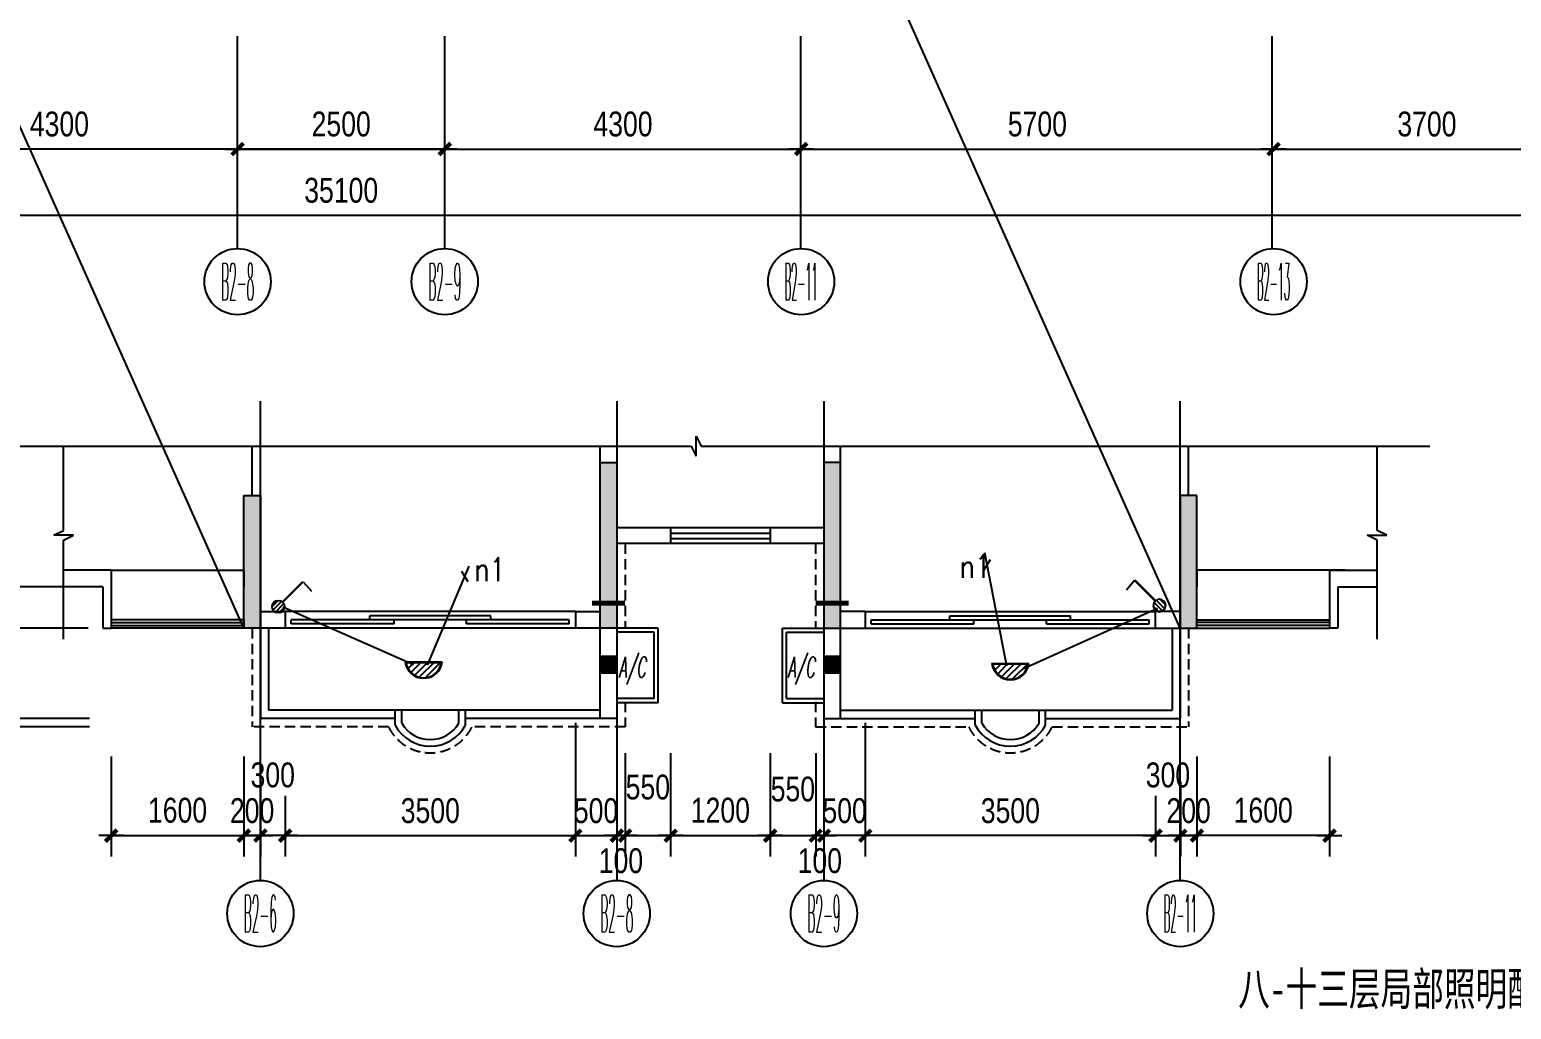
# Model space of a CAD drawing. Extents: x 45735 to 146968, y -75167 to -15767.
# Drawn here: x 102754 to 120632, y -63622 to -51799 of the extents above; entities that cross this region are included whole.
import ezdxf
from ezdxf.enums import TextEntityAlignment as Align

# ---------------------------------------------------------------- set-up
doc = ezdxf.new("R2010")
doc.units = 0
doc.header["$LTSCALE"] = 1000
doc.header["$MEASUREMENT"] = 0
doc.linetypes.add('DASHED_50', pattern=[0.375, 0.25, -0.125])
doc.linetypes.add('HIDDEN2', pattern=[0.1875, 0.125, -0.0625])
doc.layers.get('0').update_dxf_attribs({"linetype": 'CONTINUOUS'})
doc.layers.get('DEFPOINTS').update_dxf_attribs({"linetype": 'CONTINUOUS'})
for name, color, linetype in [('AXIS', 7, 'CONTINUOUS'), ('AXIS_TEXT', 7, 'CONTINUOUS'), ('DJ', 4, 'CONTINUOUS'), ('WINDOW_TEXT', 7, 'CONTINUOUS'), ('WIRE', 1, 'CONTINUOUS'), ('柱', 252, 'CONTINUOUS')]:
    doc.layers.add(name, color=color, linetype=linetype)
doc.styles.add('_HZTXT', font='txt.shx', dxfattribs={"width": 0.8, "bigfont": 'hztxt.shx'})
doc.styles.add('COMPLEX', font='COMPLEX')
doc.styles.add('DIM_FONT', font='wcad.shx', dxfattribs={"width": 0.8})
doc.styles.add('ITALICC', font='italicc.shx', dxfattribs={"width": 0.6})
doc.styles.add('SIMPLEX', font='SIMPLEX.SHX')
doc.styles.add('文字说明', font='SimSun.ttf')
doc.dimstyles.new('AXIS', dxfattribs={"dimtxt": 300, "dimasz": 1, "dimexe": 250, "dimexo": 300, "dimgap": 150, "dimtad": 1, "dimdec": 0, "dimzin": 0, "dimdsep": 46, "dimtxsty": 'DIM_FONT', "dimblk": '_DIMX', "dimcen": 0.09, "dimdle": 150, "dimse1": 1, "dimse2": 1, "dimclrt": 7, "dimadec": 0, "dimazin": 0, "dimtfac": 1, "dimtdec": 0, "dimtix": 1, "dimtmove": 2, "dimatfit": 3, "dimldrblk": '_DIMX', "dimfxl": 0, "dimtolj": 1, "dimtzin": 0, "dimarcsym": 0})
doc.dimstyles.new('NORMAL', dxfattribs={"dimtxt": 300, "dimasz": 1, "dimexe": 250, "dimexo": 300, "dimgap": 150, "dimtad": 1, "dimdec": 0, "dimzin": 0, "dimdsep": 46, "dimtxsty": 'DIM_FONT', "dimblk": '_DIMX', "dimsah": 1, "dimcen": 0.09, "dimdle": 150, "dimclrt": 7, "dimadec": 0, "dimazin": 0, "dimtfac": 1, "dimtdec": 0, "dimtix": 1, "dimtmove": 2, "dimatfit": 3, "dimldrblk": '_DIMX', "dimfxl": 0, "dimtolj": 1, "dimtzin": 0, "dimarcsym": 0})

# ---------------------------------------------------------------- blocks, each defined once
blk = doc.blocks.new('_DIMX')
blk.add_line((-150, 0), (150, 0))
at = {"const_width": 50}
blk.add_lwpolyline([(-70, -70), (70, 70)], dxfattribs=at)
blk = doc.blocks.new('*D92')
at = {"color": 0, "linetype": 'ByBlock'}
blk.add_line((88964, -118473), (124062, -118473), dxfattribs=at)
at = {"layer": 'DEFPOINTS', "color": 0, "linetype": 'ByBlock'}
for p in [(88963, -116313), (124063, -116313), (124063, -118473)]:
    blk.add_point(p, dxfattribs=at)
at = {"color": 0, "linetype": 'ByBlock', "rotation": 180}
blk.add_blockref('_DIMX', (88963, -118473), dxfattribs=at)
at = {"color": 0, "linetype": 'ByBlock'}
blk.add_blockref('_DIMX', (124063, -118473), dxfattribs=at)
at = {"color": 7, "linetype": 'ByBlock', "insert": (106513, -118173), "char_height": 300, "attachment_point": 5, "style": 'DIM_FONT'}
blk.add_mtext('\\A1;35100', dxfattribs=at)
blk = doc.blocks.new('*D116')
at = {"color": 0, "linetype": 'ByBlock'}
blk.add_line((107764, -117673), (112062, -117673), dxfattribs=at)
at = {"layer": 'DEFPOINTS', "color": 0, "linetype": 'ByBlock'}
for p in [(107763, -116313), (112063, -116313), (112063, -117673)]:
    blk.add_point(p, dxfattribs=at)
at = {"color": 0, "linetype": 'ByBlock', "rotation": 180}
blk.add_blockref('_DIMX', (107763, -117673), dxfattribs=at)
at = {"color": 0, "linetype": 'ByBlock'}
blk.add_blockref('_DIMX', (112063, -117673), dxfattribs=at)
at = {"color": 7, "linetype": 'ByBlock', "insert": (109913, -117373), "char_height": 300, "attachment_point": 5, "style": 'DIM_FONT'}
blk.add_mtext('\\A1;4300', dxfattribs=at)
blk = doc.blocks.new('*D144')
at = {"color": 0, "linetype": 'ByBlock'}
blk.add_line((107764, -117673), (112062, -117673), dxfattribs=at)
at = {"layer": 'DEFPOINTS', "color": 0, "linetype": 'ByBlock'}
for p in [(107763, -116313), (112063, -116313), (112063, -117673)]:
    blk.add_point(p, dxfattribs=at)
at = {"color": 0, "linetype": 'ByBlock', "rotation": 180}
blk.add_blockref('_DIMX', (107763, -117673), dxfattribs=at)
at = {"color": 0, "linetype": 'ByBlock'}
blk.add_blockref('_DIMX', (112063, -117673), dxfattribs=at)
at = {"color": 7, "linetype": 'ByBlock', "insert": (109913, -117373), "char_height": 300, "attachment_point": 5, "style": 'DIM_FONT'}
blk.add_mtext('\\A1;4300', dxfattribs=at)
blk = doc.blocks.new('*D120')
at = {"color": 0, "linetype": 'ByBlock'}
blk.add_line((105262, -117673), (100964, -117673), dxfattribs=at)
at = {"layer": 'DEFPOINTS', "color": 0, "linetype": 'ByBlock'}
for p in [(100963, -116313), (105263, -116313), (100963, -117673)]:
    blk.add_point(p, dxfattribs=at)
at = {"color": 0, "linetype": 'ByBlock', "rotation": 180}
blk.add_blockref('_DIMX', (100963, -117673), dxfattribs=at)
at = {"color": 0, "linetype": 'ByBlock'}
blk.add_blockref('_DIMX', (105263, -117673), dxfattribs=at)
at = {"color": 7, "linetype": 'ByBlock', "insert": (103113, -117373), "char_height": 300, "attachment_point": 5, "style": 'DIM_FONT'}
blk.add_mtext('\\A1;4300', dxfattribs=at)
blk = doc.blocks.new('*D142')
at = {"color": 0, "linetype": 'ByBlock'}
blk.add_line((105262, -117673), (100964, -117673), dxfattribs=at)
at = {"layer": 'DEFPOINTS', "color": 0, "linetype": 'ByBlock'}
for p in [(100963, -116313), (105263, -116313), (100963, -117673)]:
    blk.add_point(p, dxfattribs=at)
at = {"color": 0, "linetype": 'ByBlock', "rotation": 180}
blk.add_blockref('_DIMX', (100963, -117673), dxfattribs=at)
at = {"color": 0, "linetype": 'ByBlock'}
blk.add_blockref('_DIMX', (105263, -117673), dxfattribs=at)
at = {"color": 7, "linetype": 'ByBlock', "insert": (103113, -117373), "char_height": 300, "attachment_point": 5, "style": 'DIM_FONT'}
blk.add_mtext('\\A1;4300', dxfattribs=at)
blk = doc.blocks.new('_AXISO')
blk.add_circle((0, 0), 0.5)
at = {"layer": 'AXIS_TEXT', "style": 'COMPLEX', "width": 1.041667}
blk.add_attdef('A', text='', height=0.56, dxfattribs=at).set_placement((-0.25, -0.28), (0.25, -0.28), align=Align.FIT)
blk = doc.blocks.new('*D121')
at = {"color": 0, "linetype": 'ByBlock'}
blk.add_line((105264, -117673), (107762, -117673), dxfattribs=at)
at = {"layer": 'DEFPOINTS', "color": 0, "linetype": 'ByBlock'}
for p in [(105263, -116313), (107763, -116313), (107763, -117673)]:
    blk.add_point(p, dxfattribs=at)
at = {"color": 0, "linetype": 'ByBlock', "rotation": 180}
blk.add_blockref('_DIMX', (105263, -117673), dxfattribs=at)
at = {"color": 0, "linetype": 'ByBlock'}
blk.add_blockref('_DIMX', (107763, -117673), dxfattribs=at)
at = {"color": 7, "linetype": 'ByBlock', "insert": (106513, -117373), "char_height": 300, "attachment_point": 5, "style": 'DIM_FONT'}
blk.add_mtext('\\A1;2500', dxfattribs=at)
blk = doc.blocks.new('*D143')
at = {"color": 0, "linetype": 'ByBlock'}
blk.add_line((107762, -117673), (105264, -117673), dxfattribs=at)
at = {"layer": 'DEFPOINTS', "color": 0, "linetype": 'ByBlock'}
for p in [(105263, -116313), (107763, -116313), (105263, -117673)]:
    blk.add_point(p, dxfattribs=at)
at = {"color": 0, "linetype": 'ByBlock', "rotation": 180}
blk.add_blockref('_DIMX', (105263, -117673), dxfattribs=at)
at = {"color": 0, "linetype": 'ByBlock'}
blk.add_blockref('_DIMX', (107763, -117673), dxfattribs=at)
at = {"color": 7, "linetype": 'ByBlock', "insert": (106513, -117373), "char_height": 300, "attachment_point": 5, "style": 'DIM_FONT'}
blk.add_mtext('\\A1;2500', dxfattribs=at)
blk = doc.blocks.new('*D131')
at = {"color": 0, "linetype": 'ByBlock'}
blk.add_line((117764, -117673), (121462, -117673), dxfattribs=at)
at = {"layer": 'DEFPOINTS', "color": 0, "linetype": 'ByBlock'}
for p in [(117763, -116313), (121463, -116313), (121463, -117673)]:
    blk.add_point(p, dxfattribs=at)
at = {"color": 0, "linetype": 'ByBlock', "rotation": 180}
blk.add_blockref('_DIMX', (117763, -117673), dxfattribs=at)
at = {"color": 0, "linetype": 'ByBlock'}
blk.add_blockref('_DIMX', (121463, -117673), dxfattribs=at)
at = {"color": 7, "linetype": 'ByBlock', "insert": (119613, -117373), "char_height": 300, "attachment_point": 5, "style": 'DIM_FONT'}
blk.add_mtext('\\A1;3700', dxfattribs=at)
blk = doc.blocks.new('*D145')
at = {"color": 0, "linetype": 'ByBlock'}
blk.add_line((117764, -117673), (121462, -117673), dxfattribs=at)
at = {"layer": 'DEFPOINTS', "color": 0, "linetype": 'ByBlock'}
for p in [(117763, -116313), (121463, -116313), (121463, -117673)]:
    blk.add_point(p, dxfattribs=at)
at = {"color": 0, "linetype": 'ByBlock', "rotation": 180}
blk.add_blockref('_DIMX', (117763, -117673), dxfattribs=at)
at = {"color": 0, "linetype": 'ByBlock'}
blk.add_blockref('_DIMX', (121463, -117673), dxfattribs=at)
at = {"color": 7, "linetype": 'ByBlock', "insert": (119613, -117373), "char_height": 300, "attachment_point": 5, "style": 'DIM_FONT'}
blk.add_mtext('\\A1;3700', dxfattribs=at)
blk = doc.blocks.new('*D130')
at = {"color": 0, "linetype": 'ByBlock'}
blk.add_line((112064, -117673), (117762, -117673), dxfattribs=at)
at = {"layer": 'DEFPOINTS', "color": 0, "linetype": 'ByBlock'}
for p in [(112063, -116313), (117763, -116313), (117763, -117673)]:
    blk.add_point(p, dxfattribs=at)
at = {"color": 0, "linetype": 'ByBlock', "rotation": 180}
blk.add_blockref('_DIMX', (112063, -117673), dxfattribs=at)
at = {"color": 0, "linetype": 'ByBlock'}
blk.add_blockref('_DIMX', (117763, -117673), dxfattribs=at)
at = {"color": 7, "linetype": 'ByBlock', "insert": (114913, -117373), "char_height": 300, "attachment_point": 5, "style": 'DIM_FONT'}
blk.add_mtext('\\A1;5700', dxfattribs=at)
blk = doc.blocks.new('*D141')
at = {"color": 0, "linetype": 'ByBlock'}
blk.add_line((112064, -117673), (117762, -117673), dxfattribs=at)
at = {"layer": 'DEFPOINTS', "color": 0, "linetype": 'ByBlock'}
for p in [(112063, -116313), (117763, -116313), (117763, -117673)]:
    blk.add_point(p, dxfattribs=at)
at = {"color": 0, "linetype": 'ByBlock', "rotation": 180}
blk.add_blockref('_DIMX', (112063, -117673), dxfattribs=at)
at = {"color": 0, "linetype": 'ByBlock'}
blk.add_blockref('_DIMX', (117763, -117673), dxfattribs=at)
at = {"color": 7, "linetype": 'ByBlock', "insert": (114913, -117373), "char_height": 300, "attachment_point": 5, "style": 'DIM_FONT'}
blk.add_mtext('\\A1;5700', dxfattribs=at)
blk = doc.blocks.new('*D176')
at = {"color": 0, "linetype": 'ByBlock'}
for p, q in [((111243, -61837), (111243, -63450)), ((114742, -63200), (111244, -63200))]:
    blk.add_line(p, q, dxfattribs=at)
at = {"layer": 'DEFPOINTS', "color": 0, "linetype": 'ByBlock'}
for p in [(111243, -61537), (114743, -61537), (111243, -63200)]:
    blk.add_point(p, dxfattribs=at)
at = {"color": 0, "linetype": 'ByBlock', "rotation": 180}
blk.add_blockref('_DIMX', (111243, -63200), dxfattribs=at)
at = {"color": 0, "linetype": 'ByBlock'}
blk.add_blockref('_DIMX', (114743, -63200), dxfattribs=at)
at = {"color": 7, "linetype": 'ByBlock', "insert": (112993, -62900), "char_height": 300, "attachment_point": 5, "style": 'DIM_FONT'}
blk.add_mtext('\\A1;3500', dxfattribs=at)
blk = doc.blocks.new('*D177')
at = {"color": 0, "linetype": 'ByBlock'}
for p, q in [((102144, -62246), (102144, -63450)), ((103744, -62246), (103744, -63450)), ((102145, -63200), (103743, -63200))]:
    blk.add_line(p, q, dxfattribs=at)
at = {"layer": 'DEFPOINTS', "color": 0, "linetype": 'ByBlock'}
for p in [(102144, -61946), (103744, -61946), (103744, -63200)]:
    blk.add_point(p, dxfattribs=at)
at = {"color": 0, "linetype": 'ByBlock', "rotation": 180}
blk.add_blockref('_DIMX', (102144, -63200), dxfattribs=at)
at = {"color": 0, "linetype": 'ByBlock'}
blk.add_blockref('_DIMX', (103744, -63200), dxfattribs=at)
at = {"color": 7, "linetype": 'ByBlock', "insert": (102944, -62895), "char_height": 300, "attachment_point": 5, "style": 'DIM_FONT'}
blk.add_mtext('\\A1;1600', dxfattribs=at)
blk = doc.blocks.new('*D178')
at = {"color": 0, "linetype": 'ByBlock'}
for p, q in [((107744, -61837), (107744, -63450)), ((104245, -63200), (107743, -63200))]:
    blk.add_line(p, q, dxfattribs=at)
at = {"layer": 'DEFPOINTS', "color": 0, "linetype": 'ByBlock'}
for p in [(104244, -61537), (107744, -61537), (107744, -63200)]:
    blk.add_point(p, dxfattribs=at)
at = {"color": 0, "linetype": 'ByBlock', "rotation": 180}
blk.add_blockref('_DIMX', (104244, -63200), dxfattribs=at)
at = {"color": 0, "linetype": 'ByBlock'}
blk.add_blockref('_DIMX', (107744, -63200), dxfattribs=at)
at = {"color": 7, "linetype": 'ByBlock', "insert": (105994, -62900), "char_height": 300, "attachment_point": 5, "style": 'DIM_FONT'}
blk.add_mtext('\\A1;3500', dxfattribs=at)
blk = doc.blocks.new('*D179')
at = {"color": 0, "linetype": 'ByBlock'}
for p, q in [((110744, -62506), (110744, -63450)), ((110643, -63200), (110642, -63200)), ((110644, -63200), (110744, -63200)), ((110644, -63200), (110744, -63200)), ((110745, -63200), (110746, -63200))]:
    blk.add_line(p, q, dxfattribs=at)
at = {"layer": 'DEFPOINTS', "color": 0, "linetype": 'ByBlock'}
for p in [(110644, -62206), (110744, -62206), (110744, -63200)]:
    blk.add_point(p, dxfattribs=at)
at = {"color": 0, "linetype": 'ByBlock'}
blk.add_blockref('_DIMX', (110644, -63200), dxfattribs=at)
at = {"color": 0, "linetype": 'ByBlock', "rotation": 180}
blk.add_blockref('_DIMX', (110744, -63200), dxfattribs=at)
at = {"color": 7, "linetype": 'ByBlock', "insert": (110694, -63504), "char_height": 300, "attachment_point": 5, "style": 'DIM_FONT'}
blk.add_mtext('\\A1;100', dxfattribs=at)
blk = doc.blocks.new('*D180')
at = {"color": 0, "linetype": 'ByBlock'}
for p, q in [((110644, -62206), (110644, -63450)), ((110095, -63200), (110643, -63200))]:
    blk.add_line(p, q, dxfattribs=at)
at = {"layer": 'DEFPOINTS', "color": 0, "linetype": 'ByBlock'}
for p in [(110094, -61906), (110644, -61906), (110644, -63200)]:
    blk.add_point(p, dxfattribs=at)
at = {"color": 0, "linetype": 'ByBlock', "rotation": 180}
blk.add_blockref('_DIMX', (110094, -63200), dxfattribs=at)
at = {"color": 0, "linetype": 'ByBlock'}
blk.add_blockref('_DIMX', (110644, -63200), dxfattribs=at)
at = {"color": 7, "linetype": 'ByBlock', "insert": (110369, -62639), "char_height": 300, "attachment_point": 5, "style": 'DIM_FONT'}
blk.add_mtext('\\A1;550', dxfattribs=at)
blk = doc.blocks.new('*D181')
at = {"color": 0, "linetype": 'ByBlock'}
for p, q in [((110744, -61837), (110744, -63450)), ((110743, -63200), (110742, -63200)), ((111243, -63200), (110744, -63200)), ((111244, -63200), (111245, -63200))]:
    blk.add_line(p, q, dxfattribs=at)
at = {"layer": 'DEFPOINTS', "color": 0, "linetype": 'ByBlock'}
for p in [(110744, -61537), (111243, -61537), (110744, -63200)]:
    blk.add_point(p, dxfattribs=at)
at = {"color": 0, "linetype": 'ByBlock'}
blk.add_blockref('_DIMX', (110744, -63200), dxfattribs=at)
at = {"color": 0, "linetype": 'ByBlock', "rotation": 180}
blk.add_blockref('_DIMX', (111243, -63200), dxfattribs=at)
at = {"color": 7, "linetype": 'ByBlock', "insert": (110993, -62900), "char_height": 300, "attachment_point": 5, "style": 'DIM_FONT'}
blk.add_mtext('\\A1;500', dxfattribs=at)
blk = doc.blocks.new('*D182')
at = {"color": 0, "linetype": 'ByBlock'}
for p, q in [((108244, -62506), (108244, -63450)), ((108243, -63200), (108242, -63200)), ((108344, -63200), (108244, -63200)), ((108344, -63200), (108244, -63200)), ((108345, -63200), (108346, -63200))]:
    blk.add_line(p, q, dxfattribs=at)
at = {"layer": 'DEFPOINTS', "color": 0, "linetype": 'ByBlock'}
for p in [(108244, -62206), (108344, -62206), (108244, -63200)]:
    blk.add_point(p, dxfattribs=at)
at = {"color": 0, "linetype": 'ByBlock'}
blk.add_blockref('_DIMX', (108244, -63200), dxfattribs=at)
at = {"color": 0, "linetype": 'ByBlock', "rotation": 180}
blk.add_blockref('_DIMX', (108344, -63200), dxfattribs=at)
at = {"color": 7, "linetype": 'ByBlock', "insert": (108294, -63504), "char_height": 300, "attachment_point": 5, "style": 'DIM_FONT'}
blk.add_mtext('\\A1;100', dxfattribs=at)
blk = doc.blocks.new('*D183')
at = {"color": 0, "linetype": 'ByBlock'}
for p, q in [((108244, -61837), (108244, -63450)), ((107743, -63200), (107742, -63200)), ((107744, -63200), (108244, -63200)), ((108245, -63200), (108246, -63200))]:
    blk.add_line(p, q, dxfattribs=at)
at = {"layer": 'DEFPOINTS', "color": 0, "linetype": 'ByBlock'}
for p in [(107744, -61537), (108244, -61537), (108244, -63200)]:
    blk.add_point(p, dxfattribs=at)
at = {"color": 0, "linetype": 'ByBlock'}
blk.add_blockref('_DIMX', (107744, -63200), dxfattribs=at)
at = {"color": 0, "linetype": 'ByBlock', "rotation": 180}
blk.add_blockref('_DIMX', (108244, -63200), dxfattribs=at)
at = {"color": 7, "linetype": 'ByBlock', "insert": (107994, -62900), "char_height": 300, "attachment_point": 5, "style": 'DIM_FONT'}
blk.add_mtext('\\A1;500', dxfattribs=at)
blk = doc.blocks.new('*D184')
at = {"color": 0, "linetype": 'ByBlock'}
for p, q in [((108344, -62206), (108344, -63450)), ((108894, -62206), (108894, -63450)), ((108345, -63200), (108893, -63200))]:
    blk.add_line(p, q, dxfattribs=at)
at = {"layer": 'DEFPOINTS', "color": 0, "linetype": 'ByBlock'}
for p in [(108344, -61906), (108894, -61906), (108894, -63200)]:
    blk.add_point(p, dxfattribs=at)
at = {"color": 0, "linetype": 'ByBlock', "rotation": 180}
blk.add_blockref('_DIMX', (108344, -63200), dxfattribs=at)
at = {"color": 0, "linetype": 'ByBlock'}
blk.add_blockref('_DIMX', (108894, -63200), dxfattribs=at)
at = {"color": 7, "linetype": 'ByBlock', "insert": (108619, -62615), "char_height": 300, "attachment_point": 5, "style": 'DIM_FONT'}
blk.add_mtext('\\A1;550', dxfattribs=at)
blk = doc.blocks.new('*D185')
at = {"color": 0, "linetype": 'ByBlock'}
for p, q in [((110094, -62206), (110094, -63450)), ((108895, -63200), (110093, -63200))]:
    blk.add_line(p, q, dxfattribs=at)
at = {"layer": 'DEFPOINTS', "color": 0, "linetype": 'ByBlock'}
for p in [(108894, -61906), (110094, -61906), (110094, -63200)]:
    blk.add_point(p, dxfattribs=at)
at = {"color": 0, "linetype": 'ByBlock', "rotation": 180}
blk.add_blockref('_DIMX', (108894, -63200), dxfattribs=at)
at = {"color": 0, "linetype": 'ByBlock'}
blk.add_blockref('_DIMX', (110094, -63200), dxfattribs=at)
at = {"color": 7, "linetype": 'ByBlock', "insert": (109494, -62895), "char_height": 300, "attachment_point": 5, "style": 'DIM_FONT'}
blk.add_mtext('\\A1;1200', dxfattribs=at)
blk = doc.blocks.new('*D186')
at = {"color": 0, "linetype": 'ByBlock'}
for p, q in [((103744, -62546), (103744, -63450)), ((103944, -62546), (103944, -63450)), ((103743, -63200), (103742, -63200)), ((103744, -63200), (103944, -63200)), ((103945, -63200), (103946, -63200))]:
    blk.add_line(p, q, dxfattribs=at)
at = {"layer": 'DEFPOINTS', "color": 0, "linetype": 'ByBlock'}
for p in [(103744, -62246), (103944, -62246), (103944, -63200)]:
    blk.add_point(p, dxfattribs=at)
at = {"color": 0, "linetype": 'ByBlock'}
blk.add_blockref('_DIMX', (103744, -63200), dxfattribs=at)
at = {"color": 0, "linetype": 'ByBlock', "rotation": 180}
blk.add_blockref('_DIMX', (103944, -63200), dxfattribs=at)
at = {"color": 7, "linetype": 'ByBlock', "insert": (103844, -62900), "char_height": 300, "attachment_point": 5, "style": 'DIM_FONT'}
blk.add_mtext('\\A1;200', dxfattribs=at)
blk = doc.blocks.new('*D187')
at = {"color": 0, "linetype": 'ByBlock'}
for p, q in [((103944, -62721), (103944, -63450)), ((104243, -62721), (104243, -63450)), ((103943, -63200), (103942, -63200)), ((104243, -63200), (103944, -63200)), ((104243, -63200), (103944, -63200)), ((104244, -63200), (104245, -63200))]:
    blk.add_line(p, q, dxfattribs=at)
at = {"layer": 'DEFPOINTS', "color": 0, "linetype": 'ByBlock'}
for p in [(103944, -62421), (104243, -62421), (103944, -63200)]:
    blk.add_point(p, dxfattribs=at)
at = {"color": 0, "linetype": 'ByBlock'}
blk.add_blockref('_DIMX', (103944, -63200), dxfattribs=at)
at = {"color": 0, "linetype": 'ByBlock', "rotation": 180}
blk.add_blockref('_DIMX', (104243, -63200), dxfattribs=at)
at = {"color": 7, "linetype": 'ByBlock', "insert": (104093, -62469), "char_height": 300, "attachment_point": 5, "style": 'DIM_FONT'}
blk.add_mtext('\\A1;300', dxfattribs=at)
blk = doc.blocks.new('*D188')
at = {"color": 0, "linetype": 'ByBlock'}
for p, q in [((101565, -60196), (100251, -60196)), ((100501, -60195), (100501, -60194)), ((100501, -60696), (100501, -60196)), ((101565, -60696), (100251, -60696)), ((100501, -60697), (100501, -60698))]:
    blk.add_line(p, q, dxfattribs=at)
at = {"layer": 'DEFPOINTS', "color": 0, "linetype": 'ByBlock'}
for p in [(100501, -60196), (101865, -60196), (101865, -60696)]:
    blk.add_point(p, dxfattribs=at)
at = {"color": 0, "linetype": 'ByBlock'}
for p, rotation in [((100501, -60196), 270), ((100501, -60696), 90)]:
    blk.add_blockref('_DIMX', p, dxfattribs=dict(at, rotation=rotation))
at = {"color": 7, "linetype": 'ByBlock', "insert": (100201, -60446), "char_height": 300, "attachment_point": 5, "rotation": 90, "style": 'DIM_FONT'}
blk.add_mtext('\\A1;500', dxfattribs=at)
blk = doc.blocks.new('*D189')
at = {"color": 0, "linetype": 'ByBlock'}
for p, q in [((101865, -60696), (100251, -60696)), ((100501, -61785), (100501, -60697))]:
    blk.add_line(p, q, dxfattribs=at)
at = {"layer": 'DEFPOINTS', "color": 0, "linetype": 'ByBlock'}
for p in [(100501, -60696), (102165, -60696), (102181, -61786)]:
    blk.add_point(p, dxfattribs=at)
at = {"color": 0, "linetype": 'ByBlock'}
for p, rotation in [((100501, -60696), 90), ((100501, -61786), 270)]:
    blk.add_blockref('_DIMX', p, dxfattribs=dict(at, rotation=rotation))
at = {"color": 7, "linetype": 'ByBlock', "insert": (100196, -61241), "char_height": 300, "attachment_point": 5, "rotation": 90, "style": 'DIM_FONT'}
blk.add_mtext('\\A1;1090', dxfattribs=at)
blk = doc.blocks.new('*D190')
at = {"color": 0, "linetype": 'ByBlock'}
for p, q in [((101881, -61786), (100251, -61786)), ((100501, -61785), (100501, -61784)), ((100501, -61886), (100501, -61786)), ((100501, -61886), (100501, -61786)), ((101881, -61886), (100251, -61886)), ((100501, -61887), (100501, -61888))]:
    blk.add_line(p, q, dxfattribs=at)
at = {"layer": 'DEFPOINTS', "color": 0, "linetype": 'ByBlock'}
for p in [(100501, -61786), (102181, -61786), (102181, -61886)]:
    blk.add_point(p, dxfattribs=at)
at = {"color": 0, "linetype": 'ByBlock'}
for p, rotation in [((100501, -61786), 270), ((100501, -61886), 90)]:
    blk.add_blockref('_DIMX', p, dxfattribs=dict(at, rotation=rotation))
at = {"color": 7, "linetype": 'ByBlock', "insert": (100201, -62367), "char_height": 300, "attachment_point": 5, "rotation": 90, "style": 'DIM_FONT'}
blk.add_mtext('\\A1;100', dxfattribs=at)
blk = doc.blocks.new('_WBLK')
for p, q in [((-0.5, 0.5), (0.5, 0.5)), ((0.5, 0.167), (-0.5, 0.167)), ((0.5, -0.167), (-0.5, -0.167)), ((-0.5, -0.5), (0.5, -0.5))]:
    blk.add_line(p, q)
at = {"layer": 'WINDOW_TEXT', "style": 'SIMPLEX', "flags": 9}
blk.add_attdef('A', text='', height=1, dxfattribs=at).set_placement((0, 1.5), align=Align.MIDDLE)
blk = doc.blocks.new('*D191')
at = {"color": 0, "linetype": 'ByBlock'}
for p, q in [((114744, -62721), (114744, -63450)), ((115044, -62721), (115044, -63450)), ((114743, -63200), (114742, -63200)), ((114744, -63200), (115044, -63200)), ((114744, -63200), (115044, -63200)), ((115045, -63200), (115046, -63200))]:
    blk.add_line(p, q, dxfattribs=at)
at = {"layer": 'DEFPOINTS', "color": 0, "linetype": 'ByBlock'}
for p in [(114744, -62421), (115044, -62421), (115044, -63200)]:
    blk.add_point(p, dxfattribs=at)
at = {"color": 0, "linetype": 'ByBlock'}
blk.add_blockref('_DIMX', (114744, -63200), dxfattribs=at)
at = {"color": 0, "linetype": 'ByBlock', "rotation": 180}
blk.add_blockref('_DIMX', (115044, -63200), dxfattribs=at)
at = {"color": 7, "linetype": 'ByBlock', "insert": (114894, -62469), "char_height": 300, "attachment_point": 5, "style": 'DIM_FONT'}
blk.add_mtext('\\A1;300', dxfattribs=at)
blk = doc.blocks.new('*D192')
at = {"color": 0, "linetype": 'ByBlock'}
for p, q in [((115244, -62246), (115244, -63450)), ((116844, -62246), (116844, -63450)), ((116843, -63200), (115245, -63200))]:
    blk.add_line(p, q, dxfattribs=at)
at = {"layer": 'DEFPOINTS', "color": 0, "linetype": 'ByBlock'}
for p in [(115244, -61946), (116844, -61946), (115244, -63200)]:
    blk.add_point(p, dxfattribs=at)
at = {"color": 0, "linetype": 'ByBlock', "rotation": 180}
blk.add_blockref('_DIMX', (115244, -63200), dxfattribs=at)
at = {"color": 0, "linetype": 'ByBlock'}
blk.add_blockref('_DIMX', (116844, -63200), dxfattribs=at)
at = {"color": 7, "linetype": 'ByBlock', "insert": (116044, -62895), "char_height": 300, "attachment_point": 5, "style": 'DIM_FONT'}
blk.add_mtext('\\A1;1600', dxfattribs=at)
blk = doc.blocks.new('*D193')
at = {"color": 0, "linetype": 'ByBlock'}
for p, q in [((115044, -62546), (115044, -63450)), ((115244, -62546), (115244, -63450)), ((115043, -63200), (115042, -63200)), ((115244, -63200), (115044, -63200)), ((115245, -63200), (115246, -63200))]:
    blk.add_line(p, q, dxfattribs=at)
at = {"layer": 'DEFPOINTS', "color": 0, "linetype": 'ByBlock'}
for p in [(115044, -62246), (115244, -62246), (115044, -63200)]:
    blk.add_point(p, dxfattribs=at)
at = {"color": 0, "linetype": 'ByBlock'}
blk.add_blockref('_DIMX', (115044, -63200), dxfattribs=at)
at = {"color": 0, "linetype": 'ByBlock', "rotation": 180}
blk.add_blockref('_DIMX', (115244, -63200), dxfattribs=at)
at = {"color": 7, "linetype": 'ByBlock', "insert": (115144, -62900), "char_height": 300, "attachment_point": 5, "style": 'DIM_FONT'}
blk.add_mtext('\\A1;200', dxfattribs=at)
blk = doc.blocks.new('*X15')
at = {"color": 0}
for p, q in [((-273, -61), (-246, -34)), ((-244, -138), (-140, -34)), ((-198, -198), (-34, -34)), ((-138, -244), (71, -35)), ((-61, -273), (177, -35)), ((41, -277), (283, -36))]:
    blk.add_line(p, q, dxfattribs=at)
blk = doc.blocks.new('K2211')
for p, q in [((-2.94, -0.33), (2.94, -0.35)), ((-2.94, -0.43), (2.94, -0.45))]:
    blk.add_line(p, q)
for radius, start, end in [(2.96, 186.3827, 353.1593), (2.86, 186.615, 352.9271)]:
    blk.add_arc((0, 0), radius, start, end)
at = {"xscale": 0.0098684210526315, "yscale": 0.0098684210526315, "zscale": 0.0098684210526315}
blk.add_blockref('*X15', (0, 0), dxfattribs=at)
blk = doc.blocks.new('吸顶灯')
at = {"layer": 'DJ', "xscale": -76.03200000000001, "yscale": 76.03200000000001, "zscale": 76.03200000000001}
blk.add_blockref('K2211', (-109, 374), dxfattribs=at)
blk = doc.blocks.new('*X27')
at = {"color": 0}
for p, q in [((-100, 254), (-4, 350)), ((-85, 198), (52, 335)), ((-49, 163), (87, 299)), ((9, 150), (100, 241))]:
    blk.add_line(p, q, dxfattribs=at)
blk = doc.blocks.new('K2361')
for p, q in [((0.63, 1.76), (3.86, 4.99)), ((0.7, 1.68), (3.94, 4.92)), ((3.94, 4.92), (5.24, 3.43))]:
    blk.add_line(p, q)
blk.add_circle((0, 0.99), 0.987)
at = {"xscale": 0.0098684210526315, "yscale": 0.0098684210526315, "zscale": 0.0098684210526315}
blk.add_blockref('*X27', (0, -1.48), dxfattribs=at)
blk = doc.blocks.new('单极开关')
at = {"layer": 'DJ', "xscale": -76.142592, "yscale": 76.142592, "zscale": 76.142592, "rotation": 180.0000000000094}
blk.add_blockref('K2361', (-170, 90), dxfattribs=at)

msp = doc.modelspace()

# ---------------------------------------------------------------- hatches: boundary and pattern name
h = msp.add_hatch(color=256)
h.paths.add_polyline_path([(105337.6, -57421.6), (105537.6, -57421.6), (105537.6, -59021.6), (105337.6, -59021.6)])
h.paths.add_polyline_path([(109637.6, -57021.6), (109837.6, -57021.6), (109837.6, -59021.6), (109637.6, -59021.6)])
h.paths.add_polyline_path([(112537.6, -57021.6), (112337.6, -57021.6), (112337.6, -59021.6), (112537.6, -59021.6)])
h.paths.add_polyline_path([(116837.6, -57421.6), (116637.6, -57421.6), (116637.6, -59021.6), (116837.6, -59021.6)])
for points in [[(109637.6, -59562.7), (109837.6, -59562.7), (109837.6, -59362.7), (109637.6, -59362.7)], [(112337.6, -59562.7), (112537.6, -59562.7), (112537.6, -59362.7), (112337.6, -59362.7)]]:
    msp.add_hatch(color=256).paths.add_polyline_path(points)

# ---------------------------------------------------------------- linework, layer by layer
at = {"linetype": 'ByBlock'}
for p, q in [((105337.6, -59021.6), (100762.6, -48774.5)), ((116637.6, -59021.6), (112062.6, -48774.5))]:
    msp.add_line(p, q, dxfattribs=at)
for p, q in [((105537.6, -62065.3), (105537.6, -56281.1)), ((105537.6, -62065.3), (105537.6, -56281.1)), ((109837.6, -56281.1), (109837.6, -62065.3)), ((112337.6, -56281.1), (112337.6, -62065.3)), ((116637.6, -62065.3), (116637.6, -56281.1)), ((102220.8, -56824.9), (110736.4, -56824.9)), ((103163.8, -57841.2), (103163.8, -56824.9)), ((105437.6, -57421.6), (105437.6, -56824.9)), ((105537.6, -57421.6), (105537.6, -56824.9)), ((109637.6, -60111.6), (109637.6, -56824.9)), ((109837.6, -56824.9), (109837.6, -60111.6)), ((110736.4, -56824.9), (110796.4, -56944.9)), ((110796.4, -56944.9), (110796.4, -56704.9)), ((110796.4, -56704.9), (110856.4, -56824.9)), ((110856.4, -56824.9), (119648.6, -56824.9)), ((112337.6, -56824.9), (112337.6, -60111.6)), ((112537.6, -60111.6), (112537.6, -56824.9)), ((112537.6, -60111.6), (112537.6, -56824.9)), ((116637.6, -57421.6), (116637.6, -56824.9)), ((116737.6, -57421.6), (116737.6, -56824.9)), ((119011.3, -57841.2), (119011.3, -56824.9)), ((103043.8, -57901.2), (103163.8, -57841.2)), ((103283.8, -57901.2), (103043.8, -57901.2)), ((103163.8, -57961.2), (103283.8, -57901.2)), ((110487.6, -57811.6), (109837.6, -57811.6)), ((110487.6, -57811.6), (109837.6, -57811.6)), ((110487.6, -57811.6), (110487.6, -58001.6)), ((110487.6, -57811.6), (110487.6, -58001.6)), ((111687.6, -57811.6), (110487.6, -57811.6)), ((110487.6, -57875), (111687.6, -57875)), ((112337.6, -57811.6), (111687.6, -57811.6)), ((112337.6, -57811.6), (111687.6, -57811.6)), ((111687.6, -57811.6), (111687.6, -58001.6)), ((111687.6, -57811.6), (111687.6, -58001.6)), ((119011.3, -57961.2), (118891.3, -57901.2)), ((118891.3, -57901.2), (119131.3, -57901.2)), ((119131.3, -57901.2), (119011.3, -57841.2)), ((103163.8, -59155.2), (103163.8, -57961.2)), ((110487.6, -58001.6), (109837.6, -58001.6)), ((110487.6, -58001.6), (109837.6, -58001.6)), ((110487.6, -57938.3), (111687.6, -57938.3)), ((111687.6, -58001.6), (110487.6, -58001.6)), ((112337.6, -58001.6), (111687.6, -58001.6)), ((112337.6, -58001.6), (111687.6, -58001.6)), ((119011.3, -59155.2), (119011.3, -57961.2)), ((103737.6, -58321.6), (103163.8, -58321.6)), ((103737.6, -58321.6), (103737.6, -58921.6)), ((103742.6, -58321.6), (105337.6, -58321.6)), ((105337.6, -58321.6), (105337.6, -58521.6)), ((118632.6, -58321.6), (116837.6, -58321.6)), ((116837.6, -58321.6), (116837.6, -58521.6)), ((118432.6, -58321.6), (119011.3, -58321.6)), ((118437.6, -58321.6), (118437.6, -59021.6)), ((103637.6, -58521.7), (103163.8, -58521.6)), ((103637.6, -58521.7), (103637.6, -59021.6)), ((118537.6, -58521.7), (119011.3, -58521.6)), ((118537.6, -58521.7), (118537.6, -59021.6)), ((103737.6, -58921.6), (103737.6, -59021.6)), ((103737.6, -58921.6), (103737.6, -58921.6)), ((103737.6, -58921.6), (103737.6, -59021.6)), ((105337.6, -58921.6), (103737.6, -58921.6)), ((103737.6, -58955), (105337.6, -58955)), ((103737.6, -58988.3), (105337.6, -58988.3)), ((105337.6, -58921.6), (105337.6, -59021.6)), ((105537.6, -58911.6), (105537.6, -60111.6)), ((105542.6, -58821.6), (105838.1, -58821.6)), ((105838.1, -58821.6), (105838.1, -59021.6)), ((109338.1, -58821.6), (105838.1, -58821.6)), ((105911, -58971.4), (105911, -58921.6)), ((107150.6, -58921.6), (105911, -58921.6)), ((107150.6, -58971.4), (105911, -58971.4)), ((108317.2, -58871.9), (106858.9, -58871.9)), ((106858.9, -58921.6), (106858.9, -58871.9)), ((107150.6, -58971.4), (107150.6, -58921.6)), ((108025.6, -58921.6), (107150.6, -58921.6)), ((109265.1, -58921.6), (108025.6, -58921.6)), ((108025.6, -58971.4), (108025.6, -58921.6)), ((109265.1, -58971.4), (108025.6, -58971.4)), ((108317.2, -58921.6), (108317.2, -58871.9)), ((109265.1, -58971.4), (109265.1, -58921.6)), ((109338.1, -58821.6), (109637.6, -58821.6)), ((109338.1, -58821.6), (109338.1, -59021.6)), ((112835.1, -58821.6), (112537.6, -58821.6)), ((112835.1, -58821.6), (112835.1, -59021.6)), ((112835.1, -58821.6), (116335.1, -58821.6)), ((112908, -58921.6), (114147.6, -58921.6)), ((112908, -58971.4), (112908, -58921.6)), ((112908, -58971.4), (114147.6, -58971.4)), ((113855.9, -58871.9), (115314.2, -58871.9)), ((113855.9, -58921.6), (113855.9, -58871.9)), ((114147.6, -58971.4), (114147.6, -58921.6)), ((114147.6, -58921.6), (115022.6, -58921.6)), ((115022.6, -58971.4), (115022.6, -58921.6)), ((115022.6, -58921.6), (116262.1, -58921.6)), ((115022.6, -58971.4), (116262.1, -58971.4)), ((115314.2, -58921.6), (115314.2, -58871.9)), ((116262.1, -58971.4), (116262.1, -58921.6)), ((116632.6, -58821.6), (116335.1, -58821.6)), ((116335.1, -58821.6), (116335.1, -59021.6)), ((116837.6, -58921.6), (118437.6, -58921.6)), ((118437.6, -58955), (116837.6, -58955)), ((118437.6, -58988.3), (116837.6, -58988.3)), ((103637.6, -59021.6), (103737.6, -59021.6)), ((105337.6, -59021.6), (103737.6, -59021.6)), ((105838.1, -59021.6), (105337.6, -59021.6)), ((105637.6, -59021.6), (105637.6, -60011.6)), ((109338.1, -59021.6), (105838.1, -59021.6)), ((109637.6, -59021.6), (109338.1, -59021.6)), ((110337.6, -59021.6), (109837.6, -59021.6)), ((110287.6, -59071.6), (109837.6, -59071.6)), ((110287.6, -59871.6), (110287.6, -59071.6)), ((110337.6, -59921.6), (110337.6, -59021.6)), ((111837.6, -59921.6), (111837.6, -59021.6)), ((111837.6, -59021.6), (112337.6, -59021.6)), ((111887.6, -59071.6), (112337.6, -59071.6)), ((111887.6, -59871.6), (111887.6, -59071.6)), ((112537.6, -59021.6), (112835.1, -59021.6)), ((112835.1, -59021.6), (116335.1, -59021.6)), ((116335.1, -59021.6), (116637.6, -59021.6)), ((116537.6, -59021.6), (116537.6, -60011.6)), ((116637.6, -59021.6), (116637.6, -60111.6)), ((116837.6, -59021.6), (118437.6, -59021.6)), ((118537.6, -59021.6), (118437.6, -59021.6)), ((110287.6, -59871.6), (109837.6, -59871.6)), ((111887.6, -59871.6), (112337.6, -59871.6)), ((109637.6, -60011.6), (105637.6, -60011.6)), ((107162.6, -60191), (107162.6, -60011.6)), ((107242.6, -60170.1), (107242.6, -60011.6)), ((107932.6, -60170.1), (107932.6, -60011.6)), ((108012.6, -60191), (108012.6, -60011.6)), ((110337.6, -59921.6), (109837.6, -59921.6)), ((111837.6, -59921.6), (112337.6, -59921.6)), ((112537.6, -60011.6), (116537.6, -60011.6)), ((114162.6, -60191), (114162.6, -60011.6)), ((114242.6, -60170.1), (114242.6, -60011.6)), ((114932.6, -60170.1), (114932.6, -60011.6)), ((115012.6, -60191), (115012.6, -60011.6)), ((107162.6, -60111.6), (105537.6, -60111.6)), ((109637.6, -60111.6), (108012.6, -60111.6)), ((109837.6, -60111.6), (109637.6, -60111.6)), ((112337.6, -60111.6), (112537.6, -60111.6)), ((112537.6, -60111.6), (114162.6, -60111.6)), ((115012.6, -60111.6), (116637.6, -60111.6))]:
    msp.add_line(p, q)
at = {"color": 8, "linetype": 'HIDDEN2'}
for p, q in [((109937.6, -58001.6), (109937.6, -59021.6)), ((112237.6, -58001.6), (112237.6, -59011.6)), ((105437.6, -59021.6), (105437.6, -60211.6)), ((116737.6, -59021.6), (116737.6, -60211.6)), ((109937.6, -59911.6), (109937.6, -60211.6)), ((112237.6, -59911.6), (112237.6, -60211.6)), ((107083.3, -60211.6), (105437.6, -60211.6)), ((109937.6, -60211.6), (108091.8, -60211.6)), ((112237.6, -60211.6), (114083.3, -60211.6)), ((115091.8, -60211.6), (116737.6, -60211.6))]:
    msp.add_line(p, q, dxfattribs=at)
at = {"flags": 128}
for points in [[(109637.6, -57021.6), (109837.6, -57021.6), (109837.6, -59021.6), (109637.6, -59021.6), (109637.6, -57021.6)], [(112537.6, -57021.6), (112337.6, -57021.6), (112337.6, -59021.6), (112537.6, -59021.6), (112537.6, -57021.6)], [(105337.6, -57421.6), (105537.6, -57421.6), (105537.6, -59021.6), (105337.6, -59021.6), (105337.6, -57421.6)], [(116837.6, -57421.6), (116637.6, -57421.6), (116637.6, -59021.6), (116837.6, -59021.6), (116837.6, -57421.6)]]:
    msp.add_lwpolyline(points, dxfattribs=at)
at = {"const_width": 60}
for points in [[(109537.6, -58721.6), (109937.6, -58721.6)], [(112637.6, -58721.6), (112237.6, -58721.6)]]:
    msp.add_lwpolyline(points, dxfattribs=at)
for points in [[(109637.6, -59562.7), (109837.6, -59562.7), (109837.6, -59362.7), (109637.6, -59362.7)], [(112337.6, -59562.7), (112537.6, -59562.7), (112537.6, -59362.7), (112337.6, -59362.7)]]:
    msp.add_lwpolyline(points, close=True)
at = {"color": 8, "linetype": 'HIDDEN2'}
for centre in [(107587.6, -59965.5), (114587.6, -59965.5)]:
    msp.add_arc(centre, 561.1, 206.0162, 333.9838, dxfattribs=at)
for centre, radius, start, end in [((107587.6, -59965.5), 481.1, 207.95073, 332.04927), ((107587.6, -59965.5), 401.1, 210.6737, 329.3263), ((114587.6, -59965.5), 481.1, 207.95073, 332.04927), ((114587.6, -59965.5), 401.1, 210.6737, 329.3263)]:
    msp.add_arc(centre, radius, start, end)
at = {"layer": 'AXIS'}
for p, q in [((105262.6, -54440.1), (105262.6, -51879.4)), ((107762.6, -54440.1), (107762.6, -51879.4)), ((112057.6, -54440.1), (112057.6, -51879.4)), ((117747.6, -54440.1), (117747.6, -51879.4))]:
    msp.add_line(p, q, dxfattribs=at)
at = {"layer": 'DJ', "linetype": 'ByBlock'}
for p, q in [((114344, -58195.3), (114254.3, -58339.3)), ((107964.1, -58332.7), (108040.4, -58459.8))]:
    msp.add_line(p, q, dxfattribs=at)
at = {"layer": 'WIRE', "linetype": 'ByBlock'}
for p, q in [((107555.4, -59467.2), (108055.7, -58272.3)), ((114544.5, -59481.3), (114276.9, -58113.2)), ((105808.2, -58763.9), (107385.7, -59458.8)), ((114737.4, -59512.4), (116361.7, -58778.6))]:
    msp.add_line(p, q, dxfattribs=at)

# ---------------------------------------------------------------- block references
at = {"xscale": 1200, "yscale": 190, "zscale": 1200, "rotation": 180}
msp.add_blockref('_WBLK', (111087.6, -57906.6), dxfattribs=at)
ref = msp.add_blockref('_AXISO', (105537.6, -62465.3), dxfattribs=dict(xscale=800, yscale=800, zscale=800))
ref.add_attrib('A', 'B2-6', dxfattribs={"layer": 'AXIS_TEXT', "height": 448, "style": 'COMPLEX', "width": 0.228659}).set_placement((105337.6, -62689.3), (105737.6, -62689.3), align=Align.FIT)
ref = msp.add_blockref('_AXISO', (109837.6, -62465.3), dxfattribs=dict(xscale=800, yscale=800, zscale=800))
ref.add_attrib('A', 'B2-8', dxfattribs={"layer": 'AXIS_TEXT', "height": 448, "style": 'COMPLEX', "width": 0.228659}).set_placement((109637.6, -62689.3), (110037.6, -62689.3), align=Align.FIT)
ref = msp.add_blockref('_AXISO', (112337.6, -62465.3), dxfattribs=dict(xscale=800, yscale=800, zscale=800))
ref.add_attrib('A', 'B2-9', dxfattribs={"layer": 'AXIS_TEXT', "height": 448, "style": 'COMPLEX', "width": 0.228659}).set_placement((112137.6, -62689.3), (112537.6, -62689.3), align=Align.FIT)
ref = msp.add_blockref('_AXISO', (116637.6, -62465.3), dxfattribs=dict(xscale=800, yscale=800, zscale=800))
ref.add_attrib('A', 'B2-11', dxfattribs={"layer": 'AXIS_TEXT', "height": 448, "style": 'COMPLEX', "width": 0.203804}).set_placement((116437.6, -62689.3), (116837.6, -62689.3), align=Align.FIT)
at = {"layer": 'AXIS'}
ref = msp.add_blockref('_AXISO', (105262.6, -54840.1), dxfattribs=dict(at, xscale=800, yscale=800, zscale=800))
ref.add_attrib('A', 'B2-8', dxfattribs={"layer": 'AXIS_TEXT', "height": 448, "style": 'COMPLEX', "width": 0.228659}).set_placement((105062.6, -55064.1), (105462.6, -55064.1), align=Align.FIT)
ref = msp.add_blockref('_AXISO', (107762.6, -54840.1), dxfattribs=dict(at, xscale=800, yscale=800, zscale=800))
ref.add_attrib('A', 'B2-9', dxfattribs={"layer": 'AXIS_TEXT', "height": 448, "style": 'COMPLEX', "width": 0.228659}).set_placement((107562.6, -55064.1), (107962.6, -55064.1), align=Align.FIT)
ref = msp.add_blockref('_AXISO', (112062.6, -54840.1), dxfattribs=dict(at, xscale=800, yscale=800, zscale=800))
ref.add_attrib('A', 'B2-11', dxfattribs={"layer": 'AXIS_TEXT', "height": 448, "style": 'COMPLEX', "width": 0.203804}).set_placement((111862.6, -55064.1), (112262.6, -55064.1), align=Align.FIT)
ref = msp.add_blockref('_AXISO', (117762.6, -54840.1), dxfattribs=dict(at, xscale=800, yscale=800, zscale=800))
ref.add_attrib('A', 'B2-13', dxfattribs={"layer": 'AXIS_TEXT', "height": 448, "style": 'COMPLEX', "width": 0.193299}).set_placement((117562.6, -55064.1), (117962.6, -55064.1), align=Align.FIT)
at = {"layer": '柱', "xscale": -1, "rotation": 180}
msp.add_blockref('单极开关', (105925.1, -58747.6), dxfattribs=at)
at = {"layer": '柱', "rotation": 180}
msp.add_blockref('单极开关', (116215.8, -58733.1), dxfattribs=at)
at = {"layer": '柱', "xscale": -1}
for p in [(107399.6, -59775.7), (114478.4, -59794.4)]:
    msp.add_blockref('吸顶灯', p, dxfattribs=at)

# ---------------------------------------------------------------- texts
for s, height, style, width, p in [('A/C', 250, 'ITALICC', 0.5, (109862.1, -59618.2)), ('A/C', 250, 'ITALICC', 0.5, (109862.1, -59618.2)), ('A/C', 250, 'ITALICC', 0.5, (111899.7, -59618.2)), ('八-十三层局部照明配电平面', 400, '文字说明', 0.7, (117335.8, -63573.3))]:
    msp.add_text(s, height=height, dxfattribs=dict(style=style, width=width)).set_placement(p)
at = {"layer": 'DJ', "linetype": 'DASHED_50', "ltscale": 1000, "style": '_HZTXT', "width": 0.8}
for p in [(108120.7, -58452.6), (113976.6, -58416.3)]:
    msp.add_text('n1', height=280, dxfattribs=at).set_placement(p)

# ---------------------------------------------------------------- dimensions: what is measured, and where the dimension line sits
dim = msp.add_linear_dim(base=(102095.4, -58521.6), p1=(103459.1, -59021.6), p2=(103459.1, -58521.6), angle=90, dimstyle='NORMAL')
dim.commit()
dim.dimension.update_dxf_attribs({"geometry": '*D188', "text_midpoint": (101795.4, -58771.6), "insert": (1594, 1674.5)})
dim = msp.add_linear_dim(base=(102095.4, -59021.6), p1=(103775.5, -60111.6), p2=(103759.1, -59021.6), angle=90, dimstyle='NORMAL', override={"dimse1": 1})
dim.commit()
dim.dimension.update_dxf_attribs({"geometry": '*D189', "text_midpoint": (101789.9, -59566.6), "insert": (1594, 1674.5)})
for base, p1, p2, override, picture, middle, set_off in [((109338.1, -61525.8), (105838.1, -59862.3), (109338.1, -59862.3), {"dimse1": 1}, '*D178', (107588.1, -61225.8), (1594, 1674.5)), ((109837.5507208, -61525.8097082), (109338.0507208, -59862.2793877), (109837.5507208, -59862.2793877), {"dimse1": 1}, '*D183', (109587.8007208, -61225.8097082), (1594.0232249, 1674.4729275)), ((112337.5507208, -61525.8097082), (112837.0507208, -59862.2793877), (112337.5507208, -59862.2793877), {"dimse1": 1}, '*D181', (112587.3007208, -61225.8097082), (1594.0232249, 1674.4729275)), ((112837.1, -61525.8), (116337.1, -59862.3), (112837.1, -59862.3), {"dimse1": 1}, '*D176', (114587.1, -61225.8), (1594, 1674.5)), ((111687.6, -61525.8), (110487.6, -60231.5), (111687.6, -60231.5), {"dimse1": 1}, '*D185', (111087.6, -61220.3), (1594, 1674.5)), ((105337.6, -61525.8), (103737.6, -60271.9), (105337.6, -60271.9), {"dimse1": 0}, '*D177', (104537.6, -61220.3), (1594, 1674.5)), ((116837.6, -61525.8), (118437.6, -60271.9), (116837.6, -60271.9), {"dimse1": 0}, '*D192', (117637.6, -61220.3), (1594, 1674.5))]:
    dim = msp.add_linear_dim(base=base, p1=p1, p2=p2, dimstyle='NORMAL', override=override)
    dim.commit()
    dim.dimension.update_dxf_attribs({"geometry": picture, "text_midpoint": middle, "insert": set_off})
dim = msp.add_linear_dim(base=(102095.4, -60111.6), p1=(103775.5, -60211.6), p2=(103775.5, -60111.6), angle=90, dimstyle='NORMAL')
dim.commit()
dim.dimension.update_dxf_attribs({"geometry": '*D190', "text_midpoint": (101795.4, -60693), "dimtype": 160, "insert": (1594, 1674.5)})
for base, p1, p2, picture, middle, set_off in [((110487.6, -61525.8), (109937.6, -60231.5), (110487.6, -60231.5), '*D184', (110212.6, -60940.8), (1594, 1674.5)), ((105537.5507208, -61525.8097082), (105837.0507208, -60746.7681015), (105537.5507208, -60746.7681015), '*D187', (105687.3007208, -60794.7744158), (1594.0232249, 1674.4729275)), ((116637.5507208, -61525.8097082), (116338.0507208, -60746.7681015), (116637.5507208, -60746.7681015), '*D191', (116487.8007208, -60794.7744158), (1594.0232249, 1674.4729275))]:
    dim = msp.add_linear_dim(base=base, p1=p1, p2=p2, dimstyle='NORMAL')
    dim.commit()
    dim.dimension.update_dxf_attribs({"geometry": picture, "text_midpoint": middle, "dimtype": 160, "insert": set_off})
for base, p1, p2, picture, middle in [((112237.6, -61525.8), (111687.6, -60231.5), (112237.6, -60231.5), '*D180', (111962.6, -60964.4)), ((109837.6, -61525.8), (109937.6, -60531.5), (109837.6, -60531.5), '*D182', (109887.6, -61829.5)), ((112337.6, -61525.8), (112237.6, -60531.5), (112337.6, -60531.5), '*D179', (112287.6, -61829.5))]:
    dim = msp.add_linear_dim(base=base, p1=p1, p2=p2, dimstyle='NORMAL', override={"dimse1": 1})
    dim.commit()
    dim.dimension.update_dxf_attribs({"geometry": picture, "text_midpoint": middle, "dimtype": 160, "insert": (1594, 1674.5)})
for base, p1, p2, picture, middle in [((105537.6, -61525.8), (105337.6, -60571.9), (105537.6, -60571.9), '*D186', (105437.6, -61225.8)), ((116637.6, -61525.8), (116837.6, -60571.9), (116637.6, -60571.9), '*D193', (116737.6, -61225.8))]:
    dim = msp.add_linear_dim(base=base, p1=p1, p2=p2, dimstyle='NORMAL')
    dim.commit()
    dim.dimension.update_dxf_attribs({"geometry": picture, "text_midpoint": middle, "insert": (1594, 1674.5)})
at = {"layer": 'AXIS'}
dim = msp.add_aligned_dim(p1=(88962.6, -51879.4), p2=(124062.6, -51879.4), distance=-2160.7, dimstyle='AXIS', dxfattribs=at)
dim.commit()
dim.dimension.update_dxf_attribs({"geometry": '*D92', "text_midpoint": (106512.6, -53740.1), "insert": (0, 64433.4)})
for base, p1, p2, picture, middle in [((100962.6, -53240.1), (105262.6, -51879.4), (100962.6, -51879.4), '*D120', (103112.6, -52940.1)), ((100962.6, -53240.1), (105262.6, -51879.4), (100962.6, -51879.4), '*D142', (103112.6, -52940.1)), ((107762.6, -53240.1), (105262.6, -51879.4), (107762.6, -51879.4), '*D121', (106512.6, -52940.1)), ((105262.6, -53240.1), (107762.6, -51879.4), (105262.6, -51879.4), '*D143', (106512.6, -52940.1)), ((112062.6, -53240.1), (107762.6, -51879.4), (112062.6, -51879.4), '*D116', (109912.6, -52940.1)), ((112062.6, -53240.1), (107762.6, -51879.4), (112062.6, -51879.4), '*D144', (109912.6, -52940.1)), ((117762.6, -53240.1), (112062.6, -51879.4), (117762.6, -51879.4), '*D130', (114912.6, -52940.1)), ((117762.6, -53240.1), (112062.6, -51879.4), (117762.6, -51879.4), '*D141', (114912.6, -52940.1)), ((121462.6, -53240.1), (117762.6, -51879.4), (121462.6, -51879.4), '*D131', (119612.6, -52940.1)), ((121462.6, -53240.1), (117762.6, -51879.4), (121462.6, -51879.4), '*D145', (119612.6, -52940.1))]:
    dim = msp.add_linear_dim(base=base, p1=p1, p2=p2, dimstyle='AXIS', override={"dimse1": 1}, dxfattribs=at)
    dim.commit()
    dim.dimension.update_dxf_attribs({"geometry": picture, "text_midpoint": middle, "insert": (0, 64433.4)})

doc.saveas('drawing.dxf')
